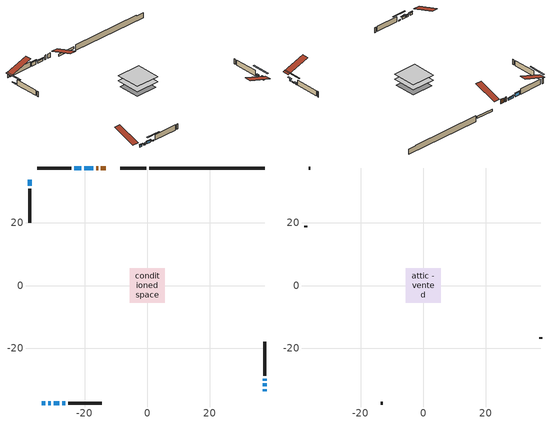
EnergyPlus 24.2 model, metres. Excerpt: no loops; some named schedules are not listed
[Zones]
conditioned space
 floor adiabatic (Floor2 construction): -1.56,-1.56 -1.56,1.56 1.56,1.56 1.56,-1.56 z0.92
 floor adiabatic (AdiabaticFloorConstruction): -5.57,-5.57 -5.57,5.57 5.57,5.57 5.57,-5.57 z0.92
 floor foundation (Slab1 construction): -5.05,-5.05 -5.05,5.05 5.05,5.05 5.05,-5.05 z-1.75
 floor foundation (Slab2 construction): -1.56,-1.56 -1.56,1.56 1.56,1.56 1.56,-1.56 z-0.61
 wall outside (AdiabaticWallConstruction 1): -13.3,37.46 -14.77,37.46 / -15.7,37.46 -16.33,37.46 z0.92:2.95
 wall outside (AdiabaticWallConstruction): 37.46,-33.67 37.46,-33.11 z0.92:1.84; 37.46,-32.18 37.46,-31.21 / -37.46,33.67 -37.46,31.74 / -27.15,-37.46 -26.18,-37.46 z0.92:1.28; 37.46,-30.29 37.46,-29.68 z0.92:1.53; -33.67,-37.46 -32.53,-37.46 / -29.83,-37.46 -28.08,-37.46 z0.92:1.91; -31.6,-37.46 -30.76,-37.46 z0.92:1.58; -17.25,37.46 -20.15,37.46 z0.92:1.76; -21.08,37.46 -23.34,37.46 z0.92:2.42
 wall outside (Wall1 construction): -24.27,37.46 -35.08,37.46 / -25.25,-37.46 -14.44,-37.46 / -37.46,30.81 -37.46,20 / 37.46,-28.75 37.46,-17.94 z0.92:3.36
 wall foundation (FoundationWall1 construction): 0.58,37.46,-1.75 0.58,37.46,0.92 33.77,37.46,0.92 33.77,37.46,0.55 37.46,37.46,0.55 37.46,37.46,-1.75
 wall foundation (FoundationWall2 construction): -0.35,37.46 -8.58,37.46 z-0.61:0.3
 window (WindowConstruction 5): 37.46,-33.67 37.46,-33.11 z0.92:1.83
 window (WindowConstruction 8): 37.46,-32.18 37.46,-31.22 z0.92:1.28
 window (WindowConstruction 9): -37.46,33.67 -37.46,31.74 z0.92:1.28
 window (WindowConstruction 6): 37.46,-30.29 37.46,-29.68 z0.92:1.53
 window (WindowConstruction): -33.67,-37.46 -32.53,-37.46 z0.92:1.91
 window (WindowConstruction 1): -31.6,-37.46 -30.76,-37.46 z0.92:1.58
 window (WindowConstruction 2): -29.83,-37.46 -28.08,-37.46 z0.92:1.91
 window (WindowConstruction 3): -17.25,37.46 -20.15,37.46 z0.92:1.76
 window (WindowConstruction 4): -21.08,37.46 -23.34,37.46 z0.92:2.42
 window (WindowConstruction 7): -27.15,-37.46 -26.18,-37.46 z0.92:1.28
 door (Door): -13.3,37.46 -14.77,37.46 z0.92:2.95
 door (Door 1): -15.7,37.46 -16.32,37.46 z0.92:2.95
 ceiling adiabatic (AdiabaticFloorConstruction): 5.57,-5.57 5.57,5.57 -5.57,5.57 -5.57,-5.57 z0.92
attic - vented
 floor to conditioned space (Floor1 construction Reversed): -5.57,-5.57 -5.57,5.57 5.57,5.57 5.57,-5.57 z3.36
 wall outside (Wall2 construction): -36.01,37.46 -36.53,37.46 / -13.52,-37.46 -12.99,-37.46 / -37.46,19.07 -37.46,18.55 / 37.46,-17.01 37.46,-16.49 z0.92:3.36
 roof outside (Roof1 construction): -12.37,37.46,3.36 -12.37,26.6,6.98 -9.51,26.6,6.98 -9.51,37.46,3.36; -34.6,-37.46,3.36 -34.6,-26.6,6.98 -37.46,-26.6,6.98 -37.46,-37.46,3.36; -37.46,34.6,3.36 -26.6,34.6,6.98 -26.6,37.46,6.98 -37.46,37.46,3.36; 37.46,-34.6,3.36 26.6,-34.6,6.98 26.6,-37.46,6.98 37.46,-37.46,3.36
shading: 37.46,-32.5 37.46,-34.28 37.92,-34.28 37.92,-32.5 z2.44; 37.46,-27.56 37.46,-35.84 37.92,-35.84 37.92,-27.56 z4.94; -37.46,28.69 -37.46,36.72 -37.92,36.72 -37.92,28.69 z4.33; 37.46,-29.38 37.46,-30.59 37.92,-30.59 37.92,-29.38 z1.83; -32.23,-37.46 -33.97,-37.46 -33.97,-37.92 -32.23,-37.92 z2.21; -30.46,-37.46 -31.9,-37.46 -31.9,-37.92 -30.46,-37.92 z1.88; -27.78,-37.46 -30.13,-37.46 -30.13,-37.92 -27.78,-37.92 z2.21; -20.45,37.46 -16.95,37.46 -16.95,37.92 -20.45,37.92 z2.06; -23.64,37.46 -20.78,37.46 -20.78,37.92 -23.64,37.92 z2.72; -23.44,-37.46 -29.89,-37.46 -29.89,-37.92 -23.44,-37.92 z4.02
[Building]
Building 1: Terrain=Suburbs
[Site:Location]
Calgary Intl AP_AB: Latitude {deg}=51.11; Longitude {deg}=-114.02; Time Zone {hr}=-7; Elevation {m}=1084; Keep Site Location Information=Yes
[Site:GroundTemperature:Shallow]
0.326196, -1.55603, -1.70677, -0.813554, 2.7722, 6.34125, 9.43543, 11.3955, 11.562, 9.96783, 6.95256, 3.49299
[Site:WaterMainsTemperature]
Calculation Method=Schedule; Temperature Schedule=mains temperature schedule
[Material] Roughness=Rough; Thermal Absorptance=0.9
Name | Thickness {m} | Conductivity {W/m-K} | Density {kg/m3} | Specific Heat {J/kg-K} | Solar Absorptance | Visible Absorptance
asphalt or fiberglass shingles | 0.00635 | 0.162714 | 1121.4 | 1465.45 | 0.4 | 0.4
ceiling loosefill ins | 0.169333 | 0.0480833 | 16.02 | 1046.75 | 0.7 | 0.7
ceiling stud and cavity | 0.1397 | 0.489727 | 65.682 | 1177.47 | 0.7 | 0.7
concrete 4.0 in. | 0.1016 | 1.803125 | 2242.8 | 837.4 | 0.7 | 0.7
concrete 8.0 in. | 0.2032 | 1.803125 | 2242.8 | 837.4 | 0.7 | 0.7
door material | 0.04445 | 0.0451087 | 512.64 | 1214.23 | 0.7 | 0.7
door material 1 | 0.04445 | 0.20624 | 512.64 | 1214.23 | 0.7 | 0.7
exterior vertical ins | 0.00787647 | 0.029427 | 32.04 | 1214.23 | 0.7 | 0.7
exterior vertical ins 1 | 0.00170993 | 0.029427 | 32.04 | 1214.23 | 0.7 | 0.7
floor covering | 0.0127 | 9.015625 | 54.468 | 1339.84 | 0.6 | 0.6
floor covering 1 | 0.0127 | 0.0433444 | 54.468 | 1339.84 | 0.6 | 0.6
floor rigid ins; wall rigid ins | 0.512978 | 0.029427 | 32.04 | 1214.23 | 0.7 | 0.7
floor stud and cavity | 0.0889 | 0.331718 | 50.32683 | 1063.81 | 0.7 | 0.7
floor stud and cavity 1 | 0.1397 | 1.75129 | 37.0049 | 1207.88 | 0.7 | 0.7
furniture material conditioned space 1 | 0.1524 | 0.115458 | 640.8 | 1214.23 | 0.6 | 0.6
gypsum board | 0.0127 | 0.160291 | 801 | 837.4 | 0.6 | 0.6
gypsum board 1 | 0.0127 | 0.160291 | 801 | 837.4 | 0.7 | 0.7
osb sheathing 0.5 in. | 0.0127 | 0.115458 | 512.64 | 1214.23 | 0.7 | 0.7
osb sheathing 0.75 in. | 0.01905 | 0.115458 | 512.64 | 1214.23 | 0.7 | 0.7
slab rigid ins | 0.000517642 | 0.029427 | 32.04 | 1214.23 | 0.7 | 0.7
wall stud and cavity | 0.1397 | 0.0974674 | 139.0536 | 1170.24 | 0.7 | 0.7
wall stud and cavity 1 | 0.0889 | 6.9971 | 50.32683 | 1063.81 | 0.6 | 0.6
wall stud and cavity 2 | 0.0889 | 0.380278 | 52.3479 | 1209.89 | 0.7 | 0.7
wall stud and cavity 3 | 0.0889 | 0.391764 | 83.0341 | 1211.67 | 0.7 | 0.7
wood siding | 0.0254 | 0.102417 | 544.68 | 1172.36 | 0.4 | 0.4
wood siding 1 | 0.00254 | 0.102417 | 544.68 | 1172.36 | 0.4 | 0.4
wood siding 2; wood siding 3 | 0.0254 | 0.102417 | 544.68 | 1172.36 | 0.7 | 0.7
[WindowMaterial:SimpleGlazingSystem]
Name | U-Factor {W/m2-K} | Solar Heat Gain Coefficient
WindowMaterial | 4.64631 | 0.66
WindowMaterial 1 | 5.34981 | 0.62
WindowMaterial 2 | 4.29711 | 0.68
WindowMaterial 3 | 4.57022 | 0.66
WindowMaterial 4 | 2.8884 | 0.7
WindowMaterial 5 | 2.75553 | 0.6
WindowMaterial 6 | 3.00026 | 0.58
WindowMaterial 7 | 6.078299 | 0.57
[Construction]
AdiabaticFloorConstruction: floor stud and cavity 1, floor rigid ins, osb sheathing 0.75 in., floor covering 1
AdiabaticWallConstruction: wood siding 2, wall rigid ins, wall stud and cavity 2, gypsum board
AdiabaticWallConstruction 1: wood siding 3, wall rigid ins, wall stud and cavity 2, gypsum board
Door: door material
Door 1: door material 1
Floor1 construction Reversed: gypsum board, ceiling stud and cavity, ceiling loosefill ins
Floor2 construction: floor stud and cavity, floor covering
FoundationWall1 construction: concrete 8.0 in., gypsum board 1
FoundationWall2 construction: concrete 8.0 in.
furniture construction conditioned space 1: furniture material conditioned space 1
PartitionWallConstruction: gypsum board, wall stud and cavity 3, gypsum board
Roof1 construction: asphalt or fiberglass shingles
Slab1 construction: slab rigid ins, concrete 4.0 in.
Slab2 construction: concrete 4.0 in.
Wall1 construction: wood siding, osb sheathing 0.5 in., wall stud and cavity, gypsum board
Wall2 construction: wood siding 1, wall stud and cavity 1
WindowConstruction: WindowMaterial
WindowConstruction 1: WindowMaterial 1
WindowConstruction 2: WindowMaterial 2
WindowConstruction 3: WindowMaterial 3
WindowConstruction 4: WindowMaterial 4
WindowConstruction 5: WindowMaterial 5
WindowConstruction 6: WindowMaterial 6
WindowConstruction 7; WindowConstruction 8; WindowConstruction 9: WindowMaterial 7
[Zone] Multiplier=1; Part of Total Floor Area=Yes
Name | Volume {m3}
attic - vented | 72.9598
conditioned space | 586.4
[Space]
Name | Zone | Volume {m3}
attic - vented 1 | attic - vented | 72.9598
conditioned space 1 | conditioned space | 586.4
[ZoneInfiltration:EffectiveLeakageArea]
infil attic - vented 1: Zone or Space=attic - vented 1; Schedule=Always On Discrete; Effective Air Leakage Area {cm2}=4258.63; Stack Coefficient=0.00042118; Wind Coefficient=1.38661e-05
[ZoneMixing]
whole house fan mix: Zone or Space=attic - vented; Schedule=Always On Continuous; Design Flow Rate Calculation Method=Flow/Zone; Design Flow Rate {m3/s}=0; Source Zone or Space=conditioned space
[SurfaceProperty:ExposedFoundationPerimeter] Exposed Perimeter Calculation Method=TotalExposedPerimeter
Name | Total Exposed Perimeter {m}
Slab1 | 36.881
Slab2 | 8.23
[InternalMass] Zone or ZoneList=conditioned space; Space or SpaceList=conditioned space 1
Name | Construction | Surface Area {m2}
furniture mass conditioned space 1 | furniture construction conditioned space 1 | 98.2081
partition wall mass | PartitionWallConstruction | 235.77
[Lights]
interior lighting: Zone or ZoneList or Space or SpaceList=conditioned space 1; Schedule=interior lighting schedule; Design Level Calculation Method=LightingLevel; Lighting Level {W}=343.2; Return Air Fraction=0; Fraction Radiant=0.6; Fraction Visible=0.2; Fraction Replaceable=1
[People]
occupants: Zone or ZoneList or Space or SpaceList=conditioned space 1; Number of People Schedule=occupants schedule; Number of People Calculation Method=People; Number of People=3; Fraction Radiant=0.314171; Sensible Heat Fraction=0.56303; Activity Level Schedule=occupants activity schedule; Carbon Dioxide Generation Rate {m3/s-W}=0; Enable ASHRAE 55 Comfort Warnings=No; Mean Radiant Temperature Calculation Type=EnclosureAveraged
[ElectricEquipment] Zone or ZoneList or Space or SpaceList=conditioned space 1; Design Level Calculation Method=EquipmentLevel
Name | Schedule | Design Level {W} | Fraction Latent | Fraction Radiant | Fraction Lost
clothes dryer | clothes dryer schedule | 140.772 | 0.015 | 0.081 | 0.85
clothes washer | clothes washer schedule | 32.1985 | 0.03 | 0.162 | 0.7
cooking range | cooking range schedule | 215.147 | 0.08 | 0.432 | 0.2
dishwasher | dishwasher schedule | 66.8632 | 0.3 | 0.18 | 0.4
fridge | fridge schedule | 72.9452 | 0 | 0.6 | 0
mech vent house fan | mech vent house fan schedule | 0 | 0 | 0 | 1
mech vent house fan cfis | mech vent house fan cfis schedule | 0 | 0 | 0 | 0
misc plug loads | misc plug loads schedule | 494.7 | 0.045 | 0.513 | 0.1
whole house fan | Always On Discrete | 0 | 0 | 0 | 1
[OtherEquipment] Zone or ZoneList or Space or SpaceList=conditioned space 1; Design Level Calculation Method=EquipmentLevel
Name | Fuel Type | Schedule | Design Level {W} | Fraction Latent | Fraction Radiant | Fraction Lost
clothes dryer 1 | Electricity | clothes dryer schedule | 0 | 0.015 | 0.081 | 0.85
cooking range 1 | Electricity | cooking range schedule | 0 | 0.08 | 0.432 | 0.2
general water use latent | None | general water use schedule | 62.594 | 1 | 0 | 0
general water use sensible | None | general water use schedule | -61.6891 | 0 | 0.6 | 0
mech vent house fan latent load | None | Always On Discrete | 0 | 1 | 0 | 0
mech vent house fan sensible load | None | Always On Discrete | 0 | 0 | 0 | 0
water heater energy adjustment1 | NaturalGas | Always On Discrete | 0.01 | 0 | 0 | 1
[ZoneInfiltration:DesignFlowRate] Zone or ZoneList or Space or SpaceList=conditioned space 1; Schedule=Always On Discrete; Design Flow Rate Calculation Method=Flow/Zone; Design Flow Rate {m3/s}=0
infil flow; natural vent flow; whole house fan flow
[Foundation:Kiva] Initial Indoor Air Temperature {C}=18; Wall Depth Below Slab {m}=0.2032; Custom Block Z Position 1 {m}=0
Name | Wall Height Above Grade {m} | Custom Block Material Name 1 | Custom Block Depth 1 {m} | Custom Block X Position 1 {m}
Foundation Kiva 1 | 0.919978 | exterior vertical ins | 2.66999 | 0.2159
Foundation Kiva 2 | 0.300015 | exterior vertical ins 1 | 0.910011 | 0.2032
[Foundation:Kiva:Settings]
Soil Conductivity {W/m-K}=0.849921; Soil Density {kg/m3}=1842.3; Soil Specific Heat {J/kg-K}=418.7; Ground Solar Absorptivity=0.9; Ground Thermal Absorptivity=0.9; Ground Surface Roughness {m}=0.03; Far-Field Width {m}=40; Deep-Ground Boundary Condition=ZeroFlux; Deep-Ground Depth {m}=40; Minimum Cell Dimension {m}=0.2; Maximum Cell Growth Coefficient=3; Simulation Timestep=Timestep
[Exterior:Lights]
exterior lighting: Schedule=exterior lighting schedule; Design Level {W}=75.6
[Schedule:Constant]
Name | Hourly Value
Always On Continuous; mech vent house fan schedule; mech vent house fan cfis schedule; Always On Discrete | 1
occupants activity schedule | 117.228
fridge schedule | 0
[Schedule:Day:Interval]
interior lighting schedule day: No, 01:00, 0.108182, 04:00, 0.0901515, 05:00, 0.0991667, 06:00, 0.162273, 07:00, 0.270455, 08:00, 0.342576, 10:00, 0.369621, 11:00, 0.351591, 12:00, 0.333561, 13:00, 0.324545, 14:00, 0.31553, 15:00, 0.333561, 16:00, 0.369621, 17:00, 0.450758, 18:00, 0.585985, 19:00, 0.775303, 20:00, 0.955606, 21:00, 0.991667, 22:00, 0.712197, 23:00, 0.360606, 24:00, 0.162273
interior lighting schedule day 1: No, 01:00, 0.100909, 04:00, 0.0840909, 05:00, 0.0925, 06:00, 0.151364, 07:00, 0.252273, 08:00, 0.319545, 10:00, 0.344773, 11:00, 0.327955, 12:00, 0.311136, 13:00, 0.302727, 14:00, 0.294318, 15:00, 0.311136, 16:00, 0.344773, 17:00, 0.420455, 18:00, 0.546591, 19:00, 0.723182, 20:00, 0.891364, 21:00, 0.925, 22:00, 0.664318, 23:00, 0.336364, 24:00, 0.151364
interior lighting schedule default day: No, 24:00, 0
[Schedule:Week:Daily]
interior lighting schedule Week Rule - Jan1-Jan27: interior lighting schedule day, interior lighting schedule day, interior lighting schedule day, interior lighting schedule day, interior lighting schedule day, interior lighting schedule day, interior lighting schedule day, interior lighting schedule default day, interior lighting schedule default day, interior lighting schedule default day, interior lighting schedule default day, interior lighting schedule default day
interior lighting schedule Week Rule - Jan28-Feb3: interior lighting schedule day, interior lighting schedule day, interior lighting schedule day, interior lighting schedule day, interior lighting schedule day 1, interior lighting schedule day 1, interior lighting schedule day 1, interior lighting schedule default day, interior lighting schedule default day, interior lighting schedule default day, interior lighting schedule default day, interior lighting schedule default day
interior lighting schedule Week Rule - Feb4-Feb24: interior lighting schedule day 1, interior lighting schedule day 1, interior lighting schedule day 1, interior lighting schedule day 1, interior lighting schedule day 1, interior lighting schedule day 1, interior lighting schedule day 1, interior lighting schedule default day, interior lighting schedule default day, interior lighting schedule default day, interior lighting schedule default day, interior lighting schedule default day
interior lighting schedule Week Rule - Feb25-Mar3: interior lighting schedule day 1, interior lighting schedule day 1, interior lighting schedule day 1, interior lighting schedule day 1, interior lighting schedule day 2, interior lighting schedule day 2, interior lighting schedule day 2, interior lighting schedule default day, interior lighting schedule default day, interior lighting schedule default day, interior lighting schedule default day, interior lighting schedule default day
interior lighting schedule Week Rule - Mar4-Mar31: interior lighting schedule day 2, interior lighting schedule day 2, interior lighting schedule day 2, interior lighting schedule day 2, interior lighting schedule day 2, interior lighting schedule day 2, interior lighting schedule day 2, interior lighting schedule default day, interior lighting schedule default day, interior lighting schedule default day, interior lighting schedule default day, interior lighting schedule default day
interior lighting schedule Week Rule - Apr1-Apr28: interior lighting schedule day 3, interior lighting schedule day 3, interior lighting schedule day 3, interior lighting schedule day 3, interior lighting schedule day 3, interior lighting schedule day 3, interior lighting schedule day 3, interior lighting schedule default day, interior lighting schedule default day, interior lighting schedule default day, interior lighting schedule default day, interior lighting schedule default day
interior lighting schedule Week Rule - Apr29-May5: interior lighting schedule day 3, interior lighting schedule day 3, interior lighting schedule day 4, interior lighting schedule day 4, interior lighting schedule day 4, interior lighting schedule day 4, interior lighting schedule day 4, interior lighting schedule default day, interior lighting schedule default day, interior lighting schedule default day, interior lighting schedule default day, interior lighting schedule default day
interior lighting schedule Week Rule - May6-May26: interior lighting schedule day 4, interior lighting schedule day 4, interior lighting schedule day 4, interior lighting schedule day 4, interior lighting schedule day 4, interior lighting schedule day 4, interior lighting schedule day 4, interior lighting schedule default day, interior lighting schedule default day, interior lighting schedule default day, interior lighting schedule default day, interior lighting schedule default day
interior lighting schedule Week Rule - May27-Jun2: interior lighting schedule day 4, interior lighting schedule day 4, interior lighting schedule day 4, interior lighting schedule day 4, interior lighting schedule day 4, interior lighting schedule day 5, interior lighting schedule day 5, interior lighting schedule default day, interior lighting schedule default day, interior lighting schedule default day, interior lighting schedule default day, interior lighting schedule default day
interior lighting schedule Week Rule - Jun3-Jun30: interior lighting schedule day 5, interior lighting schedule day 5, interior lighting schedule day 5, interior lighting schedule day 5, interior lighting schedule day 5, interior lighting schedule day 5, interior lighting schedule day 5, interior lighting schedule default day, interior lighting schedule default day, interior lighting schedule default day, interior lighting schedule default day, interior lighting schedule default day
interior lighting schedule Week Rule - Jul1-Jul28: interior lighting schedule day 6, interior lighting schedule day 6, interior lighting schedule day 6, interior lighting schedule day 6, interior lighting schedule day 6, interior lighting schedule day 6, interior lighting schedule day 6, interior lighting schedule default day, interior lighting schedule default day, interior lighting schedule default day, interior lighting schedule default day, interior lighting schedule default day
interior lighting schedule Week Rule - Jul29-Aug4: interior lighting schedule day 6, interior lighting schedule day 6, interior lighting schedule day 6, interior lighting schedule day 7, interior lighting schedule day 7, interior lighting schedule day 7, interior lighting schedule day 7, interior lighting schedule default day, interior lighting schedule default day, interior lighting schedule default day, interior lighting schedule default day, interior lighting schedule default day
interior lighting schedule Week Rule - Aug5-Aug25: interior lighting schedule day 7, interior lighting schedule day 7, interior lighting schedule day 7, interior lighting schedule day 7, interior lighting schedule day 7, interior lighting schedule day 7, interior lighting schedule day 7, interior lighting schedule default day, interior lighting schedule default day, interior lighting schedule default day, interior lighting schedule default day, interior lighting schedule default day
interior lighting schedule Week Rule - Aug26-Sep1: interior lighting schedule day 7, interior lighting schedule day 7, interior lighting schedule day 7, interior lighting schedule day 7, interior lighting schedule day 7, interior lighting schedule day 7, interior lighting schedule day 8, interior lighting schedule default day, interior lighting schedule default day, interior lighting schedule default day, interior lighting schedule default day, interior lighting schedule default day
interior lighting schedule Week Rule - Sep2-Sep29: interior lighting schedule day 8, interior lighting schedule day 8, interior lighting schedule day 8, interior lighting schedule day 8, interior lighting schedule day 8, interior lighting schedule day 8, interior lighting schedule day 8, interior lighting schedule default day, interior lighting schedule default day, interior lighting schedule default day, interior lighting schedule default day, interior lighting schedule default day
interior lighting schedule Week Rule - Sep30-Oct6: interior lighting schedule day 8, interior lighting schedule day 9, interior lighting schedule day 9, interior lighting schedule day 9, interior lighting schedule day 9, interior lighting schedule day 9, interior lighting schedule day 9, interior lighting schedule default day, interior lighting schedule default day, interior lighting schedule default day, interior lighting schedule default day, interior lighting schedule default day
interior lighting schedule Week Rule - Oct7-Oct27: interior lighting schedule day 9, interior lighting schedule day 9, interior lighting schedule day 9, interior lighting schedule day 9, interior lighting schedule day 9, interior lighting schedule day 9, interior lighting schedule day 9, interior lighting schedule default day, interior lighting schedule default day, interior lighting schedule default day, interior lighting schedule default day, interior lighting schedule default day
interior lighting schedule Week Rule - Oct28-Nov3: interior lighting schedule day 9, interior lighting schedule day 9, interior lighting schedule day 9, interior lighting schedule day 9, interior lighting schedule day 10, interior lighting schedule day 10, interior lighting schedule day 10, interior lighting schedule default day, interior lighting schedule default day, interior lighting schedule default day, interior lighting schedule default day, interior lighting schedule default day
interior lighting schedule Week Rule - Nov4-Nov24: interior lighting schedule day 10, interior lighting schedule day 10, interior lighting schedule day 10, interior lighting schedule day 10, interior lighting schedule day 10, interior lighting schedule day 10, interior lighting schedule day 10, interior lighting schedule default day, interior lighting schedule default day, interior lighting schedule default day, interior lighting schedule default day, interior lighting schedule default day
interior lighting schedule Week Rule - Nov25-Dec1: interior lighting schedule day 10, interior lighting schedule day 10, interior lighting schedule day 10, interior lighting schedule day 10, interior lighting schedule day 10, interior lighting schedule day 10, interior lighting schedule day 11, interior lighting schedule default day, interior lighting schedule default day, interior lighting schedule default day, interior lighting schedule default day, interior lighting schedule default day
interior lighting schedule Week Rule - Dec2-Dec31: interior lighting schedule day 11, interior lighting schedule day 11, interior lighting schedule day 11, interior lighting schedule day 11, interior lighting schedule day 11, interior lighting schedule day 11, interior lighting schedule day 11, interior lighting schedule default day, interior lighting schedule default day, interior lighting schedule default day, interior lighting schedule default day, interior lighting schedule default day
occupants schedule Week Rule - Jan1-Dec31: occupants schedule day, occupants schedule day, occupants schedule day, occupants schedule day, occupants schedule day, occupants schedule day, occupants schedule day, occupants schedule default day, occupants schedule default day, occupants schedule default day, occupants schedule default day, occupants schedule default day
clothes dryer schedule Week Rule - Jan1-Dec31: clothes dryer schedule day, clothes dryer schedule day, clothes dryer schedule day, clothes dryer schedule day, clothes dryer schedule day, clothes dryer schedule day, clothes dryer schedule day, clothes dryer schedule default day, clothes dryer schedule default day, clothes dryer schedule default day, clothes dryer schedule default day, clothes dryer schedule default day
clothes washer schedule Week Rule - Jan1-Dec31: clothes washer schedule day, clothes washer schedule day, clothes washer schedule day, clothes washer schedule day, clothes washer schedule day, clothes washer schedule day, clothes washer schedule day, clothes washer schedule default day, clothes washer schedule default day, clothes washer schedule default day, clothes washer schedule default day, clothes washer schedule default day
cooking range schedule Week Rule - Jan1-Dec31: cooking range schedule day, cooking range schedule day, cooking range schedule day, cooking range schedule day, cooking range schedule day, cooking range schedule day, cooking range schedule day, cooking range schedule default day, cooking range schedule default day, cooking range schedule default day, cooking range schedule default day, cooking range schedule default day
dishwasher schedule Week Rule - Jan1-Dec31: dishwasher schedule day, dishwasher schedule day, dishwasher schedule day, dishwasher schedule day, dishwasher schedule day, dishwasher schedule day, dishwasher schedule day, dishwasher schedule default day, dishwasher schedule default day, dishwasher schedule default day, dishwasher schedule default day, dishwasher schedule default day
misc plug loads schedule Week Rule - Jan1-Dec31: misc plug loads schedule day, misc plug loads schedule day, misc plug loads schedule day, misc plug loads schedule day, misc plug loads schedule day, misc plug loads schedule day, misc plug loads schedule day, misc plug loads schedule default day, misc plug loads schedule default day, misc plug loads schedule default day, misc plug loads schedule default day, misc plug loads schedule default day
general water use schedule Week Rule - Jan1-Dec31: general water use schedule day, general water use schedule day, general water use schedule day, general water use schedule day, general water use schedule day, general water use schedule day, general water use schedule day, general water use schedule default day, general water use schedule default day, general water use schedule default day, general water use schedule default day, general water use schedule default day
exterior lighting schedule Week Rule - Jan1-Jan27: exterior lighting schedule day, exterior lighting schedule day, exterior lighting schedule day, exterior lighting schedule day, exterior lighting schedule day, exterior lighting schedule day, exterior lighting schedule day, exterior lighting schedule default day, exterior lighting schedule default day, exterior lighting schedule default day, exterior lighting schedule default day, exterior lighting schedule default day
exterior lighting schedule Week Rule - Jan28-Feb3: exterior lighting schedule day, exterior lighting schedule day, exterior lighting schedule day, exterior lighting schedule day, exterior lighting schedule day 1, exterior lighting schedule day 1, exterior lighting schedule day 1, exterior lighting schedule default day, exterior lighting schedule default day, exterior lighting schedule default day, exterior lighting schedule default day, exterior lighting schedule default day
exterior lighting schedule Week Rule - Feb4-Feb24: exterior lighting schedule day 1, exterior lighting schedule day 1, exterior lighting schedule day 1, exterior lighting schedule day 1, exterior lighting schedule day 1, exterior lighting schedule day 1, exterior lighting schedule day 1, exterior lighting schedule default day, exterior lighting schedule default day, exterior lighting schedule default day, exterior lighting schedule default day, exterior lighting schedule default day
exterior lighting schedule Week Rule - Feb25-Mar3: exterior lighting schedule day 1, exterior lighting schedule day 1, exterior lighting schedule day 1, exterior lighting schedule day 1, exterior lighting schedule day 2, exterior lighting schedule day 2, exterior lighting schedule day 2, exterior lighting schedule default day, exterior lighting schedule default day, exterior lighting schedule default day, exterior lighting schedule default day, exterior lighting schedule default day
exterior lighting schedule Week Rule - Mar4-Mar31: exterior lighting schedule day 2, exterior lighting schedule day 2, exterior lighting schedule day 2, exterior lighting schedule day 2, exterior lighting schedule day 2, exterior lighting schedule day 2, exterior lighting schedule day 2, exterior lighting schedule default day, exterior lighting schedule default day, exterior lighting schedule default day, exterior lighting schedule default day, exterior lighting schedule default day
exterior lighting schedule Week Rule - Apr1-Apr28: exterior lighting schedule day 3, exterior lighting schedule day 3, exterior lighting schedule day 3, exterior lighting schedule day 3, exterior lighting schedule day 3, exterior lighting schedule day 3, exterior lighting schedule day 3, exterior lighting schedule default day, exterior lighting schedule default day, exterior lighting schedule default day, exterior lighting schedule default day, exterior lighting schedule default day
exterior lighting schedule Week Rule - Apr29-May5: exterior lighting schedule day 3, exterior lighting schedule day 3, exterior lighting schedule day 4, exterior lighting schedule day 4, exterior lighting schedule day 4, exterior lighting schedule day 4, exterior lighting schedule day 4, exterior lighting schedule default day, exterior lighting schedule default day, exterior lighting schedule default day, exterior lighting schedule default day, exterior lighting schedule default day
exterior lighting schedule Week Rule - May6-May26: exterior lighting schedule day 4, exterior lighting schedule day 4, exterior lighting schedule day 4, exterior lighting schedule day 4, exterior lighting schedule day 4, exterior lighting schedule day 4, exterior lighting schedule day 4, exterior lighting schedule default day, exterior lighting schedule default day, exterior lighting schedule default day, exterior lighting schedule default day, exterior lighting schedule default day
exterior lighting schedule Week Rule - May27-Jun2: exterior lighting schedule day 4, exterior lighting schedule day 4, exterior lighting schedule day 4, exterior lighting schedule day 4, exterior lighting schedule day 4, exterior lighting schedule day 5, exterior lighting schedule day 5, exterior lighting schedule default day, exterior lighting schedule default day, exterior lighting schedule default day, exterior lighting schedule default day, exterior lighting schedule default day
exterior lighting schedule Week Rule - Jun3-Jun30: exterior lighting schedule day 5, exterior lighting schedule day 5, exterior lighting schedule day 5, exterior lighting schedule day 5, exterior lighting schedule day 5, exterior lighting schedule day 5, exterior lighting schedule day 5, exterior lighting schedule default day, exterior lighting schedule default day, exterior lighting schedule default day, exterior lighting schedule default day, exterior lighting schedule default day
exterior lighting schedule Week Rule - Jul1-Jul28: exterior lighting schedule day 6, exterior lighting schedule day 6, exterior lighting schedule day 6, exterior lighting schedule day 6, exterior lighting schedule day 6, exterior lighting schedule day 6, exterior lighting schedule day 6, exterior lighting schedule default day, exterior lighting schedule default day, exterior lighting schedule default day, exterior lighting schedule default day, exterior lighting schedule default day
exterior lighting schedule Week Rule - Jul29-Aug4: exterior lighting schedule day 6, exterior lighting schedule day 6, exterior lighting schedule day 6, exterior lighting schedule day 7, exterior lighting schedule day 7, exterior lighting schedule day 7, exterior lighting schedule day 7, exterior lighting schedule default day, exterior lighting schedule default day, exterior lighting schedule default day, exterior lighting schedule default day, exterior lighting schedule default day
exterior lighting schedule Week Rule - Aug5-Aug25: exterior lighting schedule day 7, exterior lighting schedule day 7, exterior lighting schedule day 7, exterior lighting schedule day 7, exterior lighting schedule day 7, exterior lighting schedule day 7, exterior lighting schedule day 7, exterior lighting schedule default day, exterior lighting schedule default day, exterior lighting schedule default day, exterior lighting schedule default day, exterior lighting schedule default day
exterior lighting schedule Week Rule - Aug26-Sep1: exterior lighting schedule day 7, exterior lighting schedule day 7, exterior lighting schedule day 7, exterior lighting schedule day 7, exterior lighting schedule day 7, exterior lighting schedule day 7, exterior lighting schedule day 8, exterior lighting schedule default day, exterior lighting schedule default day, exterior lighting schedule default day, exterior lighting schedule default day, exterior lighting schedule default day
exterior lighting schedule Week Rule - Sep2-Sep29: exterior lighting schedule day 8, exterior lighting schedule day 8, exterior lighting schedule day 8, exterior lighting schedule day 8, exterior lighting schedule day 8, exterior lighting schedule day 8, exterior lighting schedule day 8, exterior lighting schedule default day, exterior lighting schedule default day, exterior lighting schedule default day, exterior lighting schedule default day, exterior lighting schedule default day
exterior lighting schedule Week Rule - Sep30-Oct6: exterior lighting schedule day 8, exterior lighting schedule day 9, exterior lighting schedule day 9, exterior lighting schedule day 9, exterior lighting schedule day 9, exterior lighting schedule day 9, exterior lighting schedule day 9, exterior lighting schedule default day, exterior lighting schedule default day, exterior lighting schedule default day, exterior lighting schedule default day, exterior lighting schedule default day
exterior lighting schedule Week Rule - Oct7-Oct27: exterior lighting schedule day 9, exterior lighting schedule day 9, exterior lighting schedule day 9, exterior lighting schedule day 9, exterior lighting schedule day 9, exterior lighting schedule day 9, exterior lighting schedule day 9, exterior lighting schedule default day, exterior lighting schedule default day, exterior lighting schedule default day, exterior lighting schedule default day, exterior lighting schedule default day
exterior lighting schedule Week Rule - Oct28-Nov3: exterior lighting schedule day 9, exterior lighting schedule day 9, exterior lighting schedule day 9, exterior lighting schedule day 9, exterior lighting schedule day 10, exterior lighting schedule day 10, exterior lighting schedule day 10, exterior lighting schedule default day, exterior lighting schedule default day, exterior lighting schedule default day, exterior lighting schedule default day, exterior lighting schedule default day
exterior lighting schedule Week Rule - Nov4-Nov24: exterior lighting schedule day 10, exterior lighting schedule day 10, exterior lighting schedule day 10, exterior lighting schedule day 10, exterior lighting schedule day 10, exterior lighting schedule day 10, exterior lighting schedule day 10, exterior lighting schedule default day, exterior lighting schedule default day, exterior lighting schedule default day, exterior lighting schedule default day, exterior lighting schedule default day
exterior lighting schedule Week Rule - Nov25-Dec1: exterior lighting schedule day 10, exterior lighting schedule day 10, exterior lighting schedule day 10, exterior lighting schedule day 10, exterior lighting schedule day 10, exterior lighting schedule day 10, exterior lighting schedule day 11, exterior lighting schedule default day, exterior lighting schedule default day, exterior lighting schedule default day, exterior lighting schedule default day, exterior lighting schedule default day
exterior lighting schedule Week Rule - Dec2-Dec31: exterior lighting schedule day 11, exterior lighting schedule day 11, exterior lighting schedule day 11, exterior lighting schedule day 11, exterior lighting schedule day 11, exterior lighting schedule day 11, exterior lighting schedule day 11, exterior lighting schedule default day, exterior lighting schedule default day, exterior lighting schedule default day, exterior lighting schedule default day, exterior lighting schedule default day
[Schedule:Year]
interior lighting schedule: interior lighting schedule Week Rule - Jan1-Jan27, 1, 1, 1, 27, interior lighting schedule Week Rule - Jan28-Feb3, 1, 28, 2, 3, interior lighting schedule Week Rule - Feb4-Feb24, 2, 4, 2, 24, interior lighting schedule Week Rule - Feb25-Mar3, 2, 25, 3, 3, interior lighting schedule Week Rule - Mar4-Mar31, 3, 4, 3, 31, interior lighting schedule Week Rule - Apr1-Apr28, 4, 1, 4, 28, interior lighting schedule Week Rule - Apr29-May5, 4, 29, 5, 5, interior lighting schedule Week Rule - May6-May26, 5, 6, 5, 26, interior lighting schedule Week Rule - May27-Jun2, 5, 27, 6, 2, interior lighting schedule Week Rule - Jun3-Jun30, 6, 3, 6, 30, interior lighting schedule Week Rule - Jul1-Jul28, 7, 1, 7, 28, interior lighting schedule Week Rule - Jul29-Aug4, 7, 29, 8, 4, interior lighting schedule Week Rule - Aug5-Aug25, 8, 5, 8, 25, interior lighting schedule Week Rule - Aug26-Sep1, 8, 26, 9, 1, interior lighting schedule Week Rule - Sep2-Sep29, 9, 2, 9, 29, interior lighting schedule Week Rule - Sep30-Oct6, 9, 30, 10, 6, interior lighting schedule Week Rule - Oct7-Oct27, 10, 7, 10, 27, interior lighting schedule Week Rule - Oct28-Nov3, 10, 28, 11, 3, interior lighting schedule Week Rule - Nov4-Nov24, 11, 4, 11, 24, interior lighting schedule Week Rule - Nov25-Dec1, 11, 25, 12, 1, interior lighting schedule Week Rule - Dec2-Dec31, 12, 2, 12, 31
occupants schedule: occupants schedule Week Rule - Jan1-Dec31, 1, 1, 12, 31
clothes dryer schedule: clothes dryer schedule Week Rule - Jan1-Dec31, 1, 1, 12, 31
clothes washer schedule: clothes washer schedule Week Rule - Jan1-Dec31, 1, 1, 12, 31
cooking range schedule: cooking range schedule Week Rule - Jan1-Dec31, 1, 1, 12, 31
dishwasher schedule: dishwasher schedule Week Rule - Jan1-Dec31, 1, 1, 12, 31
misc plug loads schedule: misc plug loads schedule Week Rule - Jan1-Dec31, 1, 1, 12, 31
general water use schedule: general water use schedule Week Rule - Jan1-Dec31, 1, 1, 12, 31
exterior lighting schedule: exterior lighting schedule Week Rule - Jan1-Jan27, 1, 1, 1, 27, exterior lighting schedule Week Rule - Jan28-Feb3, 1, 28, 2, 3, exterior lighting schedule Week Rule - Feb4-Feb24, 2, 4, 2, 24, exterior lighting schedule Week Rule - Feb25-Mar3, 2, 25, 3, 3, exterior lighting schedule Week Rule - Mar4-Mar31, 3, 4, 3, 31, exterior lighting schedule Week Rule - Apr1-Apr28, 4, 1, 4, 28, exterior lighting schedule Week Rule - Apr29-May5, 4, 29, 5, 5, exterior lighting schedule Week Rule - May6-May26, 5, 6, 5, 26, exterior lighting schedule Week Rule - May27-Jun2, 5, 27, 6, 2, exterior lighting schedule Week Rule - Jun3-Jun30, 6, 3, 6, 30, exterior lighting schedule Week Rule - Jul1-Jul28, 7, 1, 7, 28, exterior lighting schedule Week Rule - Jul29-Aug4, 7, 29, 8, 4, exterior lighting schedule Week Rule - Aug5-Aug25, 8, 5, 8, 25, exterior lighting schedule Week Rule - Aug26-Sep1, 8, 26, 9, 1, exterior lighting schedule Week Rule - Sep2-Sep29, 9, 2, 9, 29, exterior lighting schedule Week Rule - Sep30-Oct6, 9, 30, 10, 6, exterior lighting schedule Week Rule - Oct7-Oct27, 10, 7, 10, 27, exterior lighting schedule Week Rule - Oct28-Nov3, 10, 28, 11, 3, exterior lighting schedule Week Rule - Nov4-Nov24, 11, 4, 11, 24, exterior lighting schedule Week Rule - Nov25-Dec1, 11, 25, 12, 1, exterior lighting schedule Week Rule - Dec2-Dec31, 12, 2, 12, 31
[Schedule:Compact]
mains temperature schedule: Through: 01/01, For: AllDays, Until: 24:00, 5.30611, Through: 01/02, For: AllDays, Until: 24:00, 5.24556, Through: 01/03, For: AllDays, Until: 24:00, 5.18611, Through: 01/04, For: AllDays, Until: 24:00, 5.12778, Through: 01/05, For: AllDays, Until: 24:00, 5.07, Through: 01/06, For: AllDays, Until: 24:00, 5.01278, Through: 01/07, For: AllDays, Until: 24:00, 4.95722, Through: 01/08, For: AllDays, Until: 24:00, 4.90222, Through: 01/09, For: AllDays, Until: 24:00, 4.84778, Through: 01/10, For: AllDays, Until: 24:00, 4.795, Through: 01/11, For: AllDays, Until: 24:00, 4.74278, Through: 01/12, For: AllDays, Until: 24:00, 4.69167, Through: 01/13, For: AllDays, Until: 24:00, 4.64111, Through: 01/14, For: AllDays, Until: 24:00, 4.59222, Through: 01/15, For: AllDays, Until: 24:00, 4.54389, Through: 01/16, For: AllDays, Until: 24:00, 4.49722, Through: 01/17, For: AllDays, Until: 24:00, 4.45111, Through: 01/18, For: AllDays, Until: 24:00, 4.40611, Through: 01/19, For: AllDays, Until: 24:00, 4.36222, Through: 01/20, For: AllDays, Until: 24:00, 4.32, Through: 01/21, For: AllDays, Until: 24:00, 4.27833, Through: 01/22, For: AllDays, Until: 24:00, 4.23778, Through: 01/23, For: AllDays, Until: 24:00, 4.19833, Through: 01/24, For: AllDays, Until: 24:00, 4.16056, Through: 01/25, For: AllDays, Until: 24:00, 4.12333, Through: 01/26, For: AllDays, Until: 24:00, 4.08778, Through: 01/27, For: AllDays, Until: 24:00, 4.05278, Through: 01/28, For: AllDays, Until: 24:00, 4.01944, Through: 01/29, For: AllDays, Until: 24:00, 3.98722, Through: 01/30, For: AllDays, Until: 24:00, 3.95611, Through: 01/31, For: AllDays, Until: 24:00, 3.92667, Through: 02/01, For: AllDays, Until: 24:00, 3.89778, Through: 02/02, For: AllDays, Until: 24:00, 3.87056, Through: 02/03, For: AllDays, Until: 24:00, 3.84444, Through: 02/04, For: AllDays, Until: 24:00, 3.82, Through: 02/05, For: AllDays, Until: 24:00, 3.79611, Through: 02/06, For: AllDays, Until: 24:00, 3.77389, Through: 02/07, For: AllDays, Until: 24:00, 3.75333, Through: 02/08, For: AllDays, Until: 24:00, 3.73333, Through: 02/09, For: AllDays, Until: 24:00, 3.715, Through: 02/10, For: AllDays, Until: 24:00, 3.69778, Through: 02/11, For: AllDays, Until: 24:00, 3.68222, Through: 02/12, For: AllDays, Until: 24:00, 3.66778, Through: 02/13, For: AllDays, Until: 24:00, 3.65444, Through: 02/14, For: AllDays, Until: 24:00, 3.64278, Through: 02/15, For: AllDays, Until: 24:00, 3.63222, Through: 02/16, For: AllDays, Until: 24:00, 3.62278, Through: 02/17, For: AllDays, Until: 24:00, 3.615, Through: 02/18, For: AllDays, Until: 24:00, 3.60833, Through: 02/19, For: AllDays, Until: 24:00, 3.60333, Through: 02/20, For: AllDays, Until: 24:00, 3.59944, Through: 02/21, For: AllDays, Until: 24:00, 3.59667, Through: 02/22, For: AllDays, Until: 24:00, 3.59556, Through: 02/23, For: AllDays, Until: 24:00, 3.59556, Through: 02/24, For: AllDays, Until: 24:00, 3.59722, Through: 02/25, For: AllDays, Until: 24:00, 3.6, Through: 02/26, For: AllDays, Until: 24:00, 3.60389, Through: 02/27, For: AllDays, Until: 24:00, 3.60944, Through: 02/28, For: AllDays, Until: 24:00, 3.61611, Through: 03/01, For: AllDays, Until: 24:00, 3.62444, Through: 03/02, For: AllDays, Until: 24:00, 3.63333, Through: 03/03, For: AllDays, Until: 24:00, 3.64444, Through: 03/04, For: AllDays, Until: 24:00, 3.65611, Through: 03/05, For: AllDays, Until: 24:00, 3.67, Through: 03/06, For: AllDays, Until: 24:00, 3.68444, Through: 03/07, For: AllDays, Until: 24:00, 3.70056, Through: 03/08, For: AllDays, Until: 24:00, 3.71778, Through: 03/09, For: AllDays, Until: 24:00, 3.73611, Through: 03/10, For: AllDays, Until: 24:00, 3.75611, Through: 03/11, For: AllDays, Until: 24:00, 3.77722, Through: 03/12, For: AllDays, Until: 24:00, 3.79944, Through: 03/13, For: AllDays, Until: 24:00, 3.82333, Through: 03/14, For: AllDays, Until: 24:00, 3.84833, Through: 03/15, For: AllDays, Until: 24:00, 3.87444, Through: 03/16, For: AllDays, Until: 24:00, 3.90222, Through: 03/17, For: AllDays, Until: 24:00, 3.93056, Through: 03/18, For: AllDays, Until: 24:00, 3.96056, Through: 03/19, For: AllDays, Until: 24:00, 3.99167, Through: 03/20, For: AllDays, Until: 24:00, 4.02444, Through: 03/21, For: AllDays, Until: 24:00, 4.05778, Through: 03/22, For: AllDays, Until: 24:00, 4.09278, Through: 03/23, For: AllDays, Until: 24:00, 4.12833, Through: 03/24, For: AllDays, Until: 24:00, 4.16556, Through: 03/25, For: AllDays, Until: 24:00, 4.20389, Through: 03/26, For: AllDays, Until: 24:00, 4.24333, Through: 03/27, For: AllDays, Until: 24:00, 4.28389, Through: 03/28, For: AllDays, Until: 24:00, 4.32611, Through: 03/29, For: AllDays, Until: 24:00, 4.36889, Through: 03/30, For: AllDays, Until: 24:00, 4.41278, Through: 03/31, For: AllDays, Until: 24:00, 4.45778, Through: 04/01, For: AllDays, Until: 24:00, 4.50389, Through: 04/02, For: AllDays, Until: 24:00, 4.55111, Through: 04/03, For: AllDays, Until: 24:00, 4.59944, Through: 04/04, For: AllDays, Until: 24:00, 4.64833, Through: 04/05, For: AllDays, Until: 24:00, 4.69889, Through: 04/06, For: AllDays, Until: 24:00, 4.75, Through: 04/07, For: AllDays, Until: 24:00, 4.80222, Through: 04/08, For: AllDays, Until: 24:00, 4.85556, Through: 04/09, For: AllDays, Until: 24:00, 4.91, Through: 04/10, For: AllDays, Until: 24:00, 4.965, Through: 04/11, For: AllDays, Until: 24:00, 5.02111, Through: 04/12, For: AllDays, Until: 24:00, 5.07833, Through: 04/13, For: AllDays, Until: 24:00, 5.13611, Through: 04/14, For: AllDays, Until: 24:00, 5.195, Through: 04/15, For: AllDays, Until: 24:00, 5.25444, Through: 04/16, For: AllDays, Until: 24:00, 5.315, Through: 04/17, For: AllDays, Until: 24:00, 5.37611, Through: 04/18, For: AllDays, Until: 24:00, 5.43833, Through: 04/19, For: AllDays, Until: 24:00, 5.50111, Through: 04/20, For: AllDays, Until: 24:00, 5.565, Through: 04/21, For: AllDays, Until: 24:00, 5.62944, Through: 04/22, For: AllDays, Until: 24:00, 5.69444, Through: 04/23, For: AllDays, Until: 24:00, 5.76, Through: 04/24, For: AllDays, Until: 24:00, 5.82667, Through: 04/25, For: AllDays, Until: 24:00, 5.89389, Through: 04/26, For: AllDays, Until: 24:00, 5.96167, Through: 04/27, For: AllDays, Until: 24:00, 6.03056, Through: 04/28, For: AllDays, Until: 24:00, 6.09944, Through: 04/29, For: AllDays, Until: 24:00, 6.16944, Through: 04/30, For: AllDays, Until: 24:00, 6.23944, Through: 05/01, For: AllDays, Until: 24:00, 6.31056, Through: 05/02, For: AllDays, Until: 24:00, 6.38167, Through: 05/03, For: AllDays, Until: 24:00, 6.45333, Through: 05/04, For: AllDays, Until: 24:00, 6.52611, Through: 05/05, For: AllDays, Until: 24:00, 6.59889, Through: 05/06, For: AllDays, Until: 24:00, 6.67167, Through: 05/07, For: AllDays, Until: 24:00, 6.74556, Through: 05/08, For: AllDays, Until: 24:00, 6.81944, Through: 05/09, For: AllDays, Until: 24:00, 6.89389, Through: 05/10, For: AllDays, Until: 24:00, 6.96889, Through: 05/11, For: AllDays, Until: 24:00, 7.04389, Through: 05/12, For: AllDays, Until: 24:00, 7.11944, Through: 05/13, For: AllDays, Until: 24:00, 7.195, Through: 05/14, For: AllDays, Until: 24:00, 7.27111, Through: 05/15, For: AllDays, Until: 24:00, 7.34722, Through: 05/16, For: AllDays, Until: 24:00, 7.42389, Through: 05/17, For: AllDays, Until: 24:00, 7.50056, Through: 05/18, For: AllDays, Until: 24:00, 7.57722, Through: 05/19, For: AllDays, Until: 24:00, 7.65444, Through: 05/20, For: AllDays, Until: 24:00, 7.73167, Through: 05/21, For: AllDays, Until: 24:00, 7.80889, Through: 05/22, For: AllDays, Until: 24:00, 7.88611, Through: 05/23, For: AllDays, Until: 24:00, 7.96333, Through: 05/24, For: AllDays, Until: 24:00, 8.04111, Through: 05/25, For: AllDays, Until: 24:00, 8.11833, Through: 05/26, For: AllDays, Until: 24:00, 8.19611, Through: 05/27, For: AllDays, Until: 24:00, 8.27333, Through: 05/28, For: AllDays, Until: 24:00, 8.35056, Through: 05/29, For: AllDays, Until: 24:00, 8.42778, Through: 05/30, For: AllDays, Until: 24:00, 8.505, Through: 05/31, For: AllDays, Until: 24:00, 8.58222, Through: 06/01, For: AllDays, Until: 24:00, 8.65889, Through: 06/02, For: AllDays, Until: 24:00, 8.73556, Through: 06/03, For: AllDays, Until: 24:00, 8.81222, Through: 06/04, For: AllDays, Until: 24:00, 8.88889, Through: 06/05, For: AllDays, Until: 24:00, 8.965, Through: 06/06, For: AllDays, Until: 24:00, 9.04056, Through: 06/07, For: AllDays, Until: 24:00, 9.11611, Through: 06/08, For: AllDays, Until: 24:00, 9.19167, Through: 06/09, For: AllDays, Until: 24:00, 9.26667, Through: 06/10, For: AllDays, Until: 24:00, 9.34111, Through: 06/11, For: AllDays, Until: 24:00, 9.41556, Through: 06/12, For: AllDays, Until: 24:00, 9.48889, Through: 06/13, For: AllDays, Until: 24:00, 9.56278, Through: 06/14, For: AllDays, Until: 24:00, 9.63556, Through: 06/15, For: AllDays, Until: 24:00, 9.70833, Through: 06/16, For: AllDays, Until: 24:00, 9.78, Through: 06/17, For: AllDays, Until: 24:00, 9.85167, Through: 06/18, For: AllDays, Until: 24:00, 9.92278, Through: 06/19, For: AllDays, Until: 24:00, 9.99333, Through: 06/20, For: AllDays, Until: 24:00, 10.0633, Through: 06/21, For: AllDays, Until: 24:00, 10.1328, Through: 06/22, For: AllDays, Until: 24:00, 10.2011, Through: 06/23, For: AllDays, Until: 24:00, 10.2694, Through: 06/24, For: AllDays, Until: 24:00, 10.3367, Through: 06/25, For: AllDays, Until: 24:00, 10.4039, Through: 06/26, For: AllDays, Until: 24:00, 10.47, Through: 06/27, For: AllDays, Until: 24:00, 10.5356, Through: 06/28, For: AllDays, Until: 24:00, 10.6, Through: 06/29, For: AllDays, Until: 24:00, 10.6639, Through: 06/30, For: AllDays, Until: 24:00, 10.7272, Through: 07/01, For: AllDays, Until: 24:00, 10.7894, Through: 07/02, For: AllDays, Until: 24:00, 10.8511, Through: 07/03, For: AllDays, Until: 24:00, 10.9122, Through: 07/04, For: AllDays, Until: 24:00, 10.9722, Through: 07/05, For: AllDays, Until: 24:00, 11.0311, Through: 07/06, For: AllDays, Until: 24:00, 11.0894, Through: 07/07, For: AllDays, Until: 24:00, 11.1467, Through: 07/08, For: AllDays, Until: 24:00, 11.2033, Through: 07/09, For: AllDays, Until: 24:00, 11.2589, Through: 07/10, For: AllDays, Until: 24:00, 11.3133, Through: 07/11, For: AllDays, Until: 24:00, 11.3672, Through: 07/12, For: AllDays, Until: 24:00, 11.42, Through: 07/13, For: AllDays, Until: 24:00, 11.4717, Through: 07/14, For: AllDays, Until: 24:00, 11.5222, Through: 07/15, For: AllDays, Until: 24:00, 11.5717, Through: 07/16, For: AllDays, Until: 24:00, 11.6206, Through: 07/17, For: AllDays, Until: 24:00, 11.6683, Through: 07/18, For: AllDays, Until: 24:00, 11.715, Through: 07/19, For: AllDays, Until: 24:00, 11.76, Through: 07/20, For: AllDays, Until: 24:00, 11.8044, Through: 07/21, For: AllDays, Until: 24:00, 11.8478, Through: 07/22, For: AllDays, Until: 24:00, 11.89, Through: 07/23, For: AllDays, Until: 24:00, 11.9311, Through: 07/24, For: AllDays, Until: 24:00, 11.9711, Through: 07/25, For: AllDays, Until: 24:00, 12.01, Through: 07/26, For: AllDays, Until: 24:00, 12.0478, Through: 07/27, For: AllDays, Until: 24:00, 12.0839, Through: 07/28, For: AllDays, Until: 24:00, 12.1194, Through: 07/29, For: AllDays, Until: 24:00, 12.1533, Through: 07/30, For: AllDays, Until: 24:00, 12.1861, Through: 07/31, For: AllDays, Until: 24:00, 12.2178, Through: 08/01, For: AllDays, Until: 24:00, 12.2483, Through: 08/02, For: AllDays, Until: 24:00, 12.2778, Through: 08/03, For: AllDays, Until: 24:00, 12.3056, Through: 08/04, For: AllDays, Until: 24:00, 12.3322, Through: 08/05, For: AllDays, Until: 24:00, 12.3578, Through: 08/06, For: AllDays, Until: 24:00, 12.3822, Through: 08/07, For: AllDays, Until: 24:00, 12.405, Through: 08/08, For: AllDays, Until: 24:00, 12.4267, Through: 08/09, For: AllDays, Until: 24:00, 12.4472, Through: 08/10, For: AllDays, Until: 24:00, 12.4661, Through: 08/11, For: AllDays, Until: 24:00, 12.4839, Through: 08/12, For: AllDays, Until: 24:00, 12.5006, Through: 08/13, For: AllDays, Until: 24:00, 12.5156, Through: 08/14, For: AllDays, Until: 24:00, 12.5294, Through: 08/15, For: AllDays, Until: 24:00, 12.5422, Through: 08/16, For: AllDays, Until: 24:00, 12.5533, Through: 08/17, For: AllDays, Until: 24:00, 12.5633, Through: 08/18, For: AllDays, Until: 24:00, 12.5722, Through: 08/19, For: AllDays, Until: 24:00, 12.5794, Through: 08/20, For: AllDays, Until: 24:00, 12.585, Through: 08/21, For: AllDays, Until: 24:00, 12.59, Through: 08/22, For: AllDays, Until: 24:00, 12.5933, Through: 08/23, For: AllDays, Until: 24:00, 12.595, Through: 08/24, For: AllDays, Until: 24:00, 12.5961, Through: 08/25, For: AllDays, Until: 24:00, 12.595, Through: 08/26, For: AllDays, Until: 24:00, 12.5933, Through: 08/27, For: AllDays, Until: 24:00, 12.59, Through: 08/28, For: AllDays, Until: 24:00, 12.585, Through: 08/29, For: AllDays, Until: 24:00, 12.5789, Through: 08/30, For: AllDays, Until: 24:00, 12.5717, Through: 08/31, For: AllDays, Until: 24:00, 12.5633, Through: 09/01, For: AllDays, Until: 24:00, 12.5533, Through: 09/02, For: AllDays, Until: 24:00, 12.5417, Through: 09/03, For: AllDays, Until: 24:00, 12.5289, Through: 09/04, For: AllDays, Until: 24:00, 12.515, Through: 09/05, For: AllDays, Until: 24:00, 12.5, Through: 09/06, For: AllDays, Until: 24:00, 12.4833, Through: 09/07, For: AllDays, Until: 24:00, 12.4656, Through: 09/08, For: AllDays, Until: 24:00, 12.4467, Through: 09/09, For: AllDays, Until: 24:00, 12.4261, Through: 09/10, For: AllDays, Until: 24:00, 12.4044, Through: 09/11, For: AllDays, Until: 24:00, 12.3811, Through: 09/12, For: AllDays, Until: 24:00, 12.3572, Through: 09/13, For: AllDays, Until: 24:00, 12.3317, Through: 09/14, For: AllDays, Until: 24:00, 12.3044, Through: 09/15, For: AllDays, Until: 24:00, 12.2767, Through: 09/16, For: AllDays, Until: 24:00, 12.2472, Through: 09/17, For: AllDays, Until: 24:00, 12.2167, Through: 09/18, For: AllDays, Until: 24:00, 12.185, Through: 09/19, For: AllDays, Until: 24:00, 12.1522, Through: 09/20, For: AllDays, Until: 24:00, 12.1183, Through: 09/21, For: AllDays, Until: 24:00, 12.0828, Through: 09/22, For: AllDays, Until: 24:00, 12.0461, Through: 09/23, For: AllDays, Until: 24:00, 12.0089, Through: 09/24, For: AllDays, Until: 24:00, 11.97, Through: 09/25, For: AllDays, Until: 24:00, 11.93, Through: 09/26, For: AllDays, Until: 24:00, 11.8889, Through: 09/27, For: AllDays, Until: 24:00, 11.8467, Through: 09/28, For: AllDays, Until: 24:00, 11.8033, Through: 09/29, For: AllDays, Until: 24:00, 11.7589, Through: 09/30, For: AllDays, Until: 24:00, 11.7133, Through: 10/01, For: AllDays, Until: 24:00, 11.6667, Through: 10/02, For: AllDays, Until: 24:00, 11.6189, Through: 10/03, For: AllDays, Until: 24:00, 11.5706, Through: 10/04, For: AllDays, Until: 24:00, 11.5206, Through: 10/05, For: AllDays, Until: 24:00, 11.47, Through: 10/06, For: AllDays, Until: 24:00, 11.4183, Through: 10/07, For: AllDays, Until: 24:00, 11.3656, Through: 10/08, For: AllDays, Until: 24:00, 11.3117, Through: 10/09, For: AllDays, Until: 24:00, 11.2572, Through: 10/10, For: AllDays, Until: 24:00, 11.2017, Through: 10/11, For: AllDays, Until: 24:00, 11.145, Through: 10/12, For: AllDays, Until: 24:00, 11.0878, Through: 10/13, For: AllDays, Until: 24:00, 11.0294, Through: 10/14, For: AllDays, Until: 24:00, 10.97, Through: 10/15, For: AllDays, Until: 24:00, 10.91, Through: 10/16, For: AllDays, Until: 24:00, 10.8494, Through: 10/17, For: AllDays, Until: 24:00, 10.7878, Through: 10/18, For: AllDays, Until: 24:00, 10.725, Through: 10/19, For: AllDays, Until: 24:00, 10.6617, Through: 10/20, For: AllDays, Until: 24:00, 10.5978, Through: 10/21, For: AllDays, Until: 24:00, 10.5333, Through: 10/22, For: AllDays, Until: 24:00, 10.4678, Through: 10/23, For: AllDays, Until: 24:00, 10.4017, Through: 10/24, For: AllDays, Until: 24:00, 10.3344, Through: 10/25, For: AllDays, Until: 24:00, 10.2672, Through: 10/26, For: AllDays, Until: 24:00, 10.1989, Through: 10/27, For: AllDays, Until: 24:00, 10.1306, Through: 10/28, For: AllDays, Until: 24:00, 10.0611, Through: 10/29, For: AllDays, Until: 24:00, 9.99111, Through: 10/30, For: AllDays, Until: 24:00, 9.92056, Through: 10/31, For: AllDays, Until: 24:00, 9.84944, Through: 11/01, For: AllDays, Until: 24:00, 9.77778, Through: 11/02, For: AllDays, Until: 24:00, 9.70556, Through: 11/03, For: AllDays, Until: 24:00, 9.63333, Through: 11/04, For: AllDays, Until: 24:00, 9.56, Through: 11/05, For: AllDays, Until: 24:00, 9.48667, Through: 11/06, For: AllDays, Until: 24:00, 9.41278, Through: 11/07, For: AllDays, Until: 24:00, 9.33889, Through: 11/08, For: AllDays, Until: 24:00, 9.26389, Through: 11/09, For: AllDays, Until: 24:00, 9.18889, Through: 11/10, For: AllDays, Until: 24:00, 9.11389, Through: 11/11, For: AllDays, Until: 24:00, 9.03833, Through: 11/12, For: AllDays, Until: 24:00, 8.96222, Through: 11/13, For: AllDays, Until: 24:00, 8.88611, Through: 11/14, For: AllDays, Until: 24:00, 8.81, Through: 11/15, For: AllDays, Until: 24:00, 8.73333, Through: 11/16, For: AllDays, Until: 24:00, 8.65667, Through: 11/17, For: AllDays, Until: 24:00, 8.57944, Through: 11/18, For: AllDays, Until: 24:00, 8.50278, Through: 11/19, For: AllDays, Until: 24:00, 8.42556, Through: 11/20, For: AllDays, Until: 24:00, 8.34833, Through: 11/21, For: AllDays, Until: 24:00, 8.27056, Through: 11/22, For: AllDays, Until: 24:00, 8.19333, Through: 11/23, For: AllDays, Until: 24:00, 8.11611, Through: 11/24, For: AllDays, Until: 24:00, 8.03833, Through: 11/25, For: AllDays, Until: 24:00, 7.96111, Through: 11/26, For: AllDays, Until: 24:00, 7.88389, Through: 11/27, For: AllDays, Until: 24:00, 7.80611, Through: 11/28, For: AllDays, Until: 24:00, 7.72889, Through: 11/29, For: AllDays, Until: 24:00, 7.65222, Through: 11/30, For: AllDays, Until: 24:00, 7.575, Through: 12/01, For: AllDays, Until: 24:00, 7.49833, Through: 12/02, For: AllDays, Until: 24:00, 7.42167, Through: 12/03, For: AllDays, Until: 24:00, 7.345, Through: 12/04, For: AllDays, Until: 24:00, 7.26889, Through: 12/05, For: AllDays, Until: 24:00, 7.19278, Through: 12/06, For: AllDays, Until: 24:00, 7.11722, Through: 12/07, For: AllDays, Until: 24:00, 7.04167, Through: 12/08, For: AllDays, Until: 24:00, 6.96667, Through: 12/09, For: AllDays, Until: 24:00, 6.89167, Through: 12/10, For: AllDays, Until: 24:00, 6.81722, Through: 12/11, For: AllDays, Until: 24:00, 6.74333, Through: 12/12, For: AllDays, Until: 24:00, 6.66944, Through: 12/13, For: AllDays, Until: 24:00, 6.59611, Through: 12/14, For: AllDays, Until: 24:00, 6.52333, Through: 12/15, For: AllDays, Until: 24:00, 6.45111, Through: 12/16, For: AllDays, Until: 24:00, 6.37944, Through: 12/17, For: AllDays, Until: 24:00, 6.30778, Through: 12/18, For: AllDays, Until: 24:00, 6.23722, Through: 12/19, For: AllDays, Until: 24:00, 6.16667, Through: 12/20, For: AllDays, Until: 24:00, 6.09722, Through: 12/21, For: AllDays, Until: 24:00, 6.02833, Through: 12/22, For: AllDays, Until: 24:00, 5.95944, Through: 12/23, For: AllDays, Until: 24:00, 5.89167, Through: 12/24, For: AllDays, Until: 24:00, 5.82444, Through: 12/25, For: AllDays, Until: 24:00, 5.75833, Through: 12/26, For: AllDays, Until: 24:00, 5.69222, Through: 12/27, For: AllDays, Until: 24:00, 5.62722, Through: 12/28, For: AllDays, Until: 24:00, 5.56278, Through: 12/29, For: AllDays, Until: 24:00, 5.49889, Through: 12/30, For: AllDays, Until: 24:00, 5.43611, Through: 12/31, For: AllDays, Until: 24:00, 5.37444
